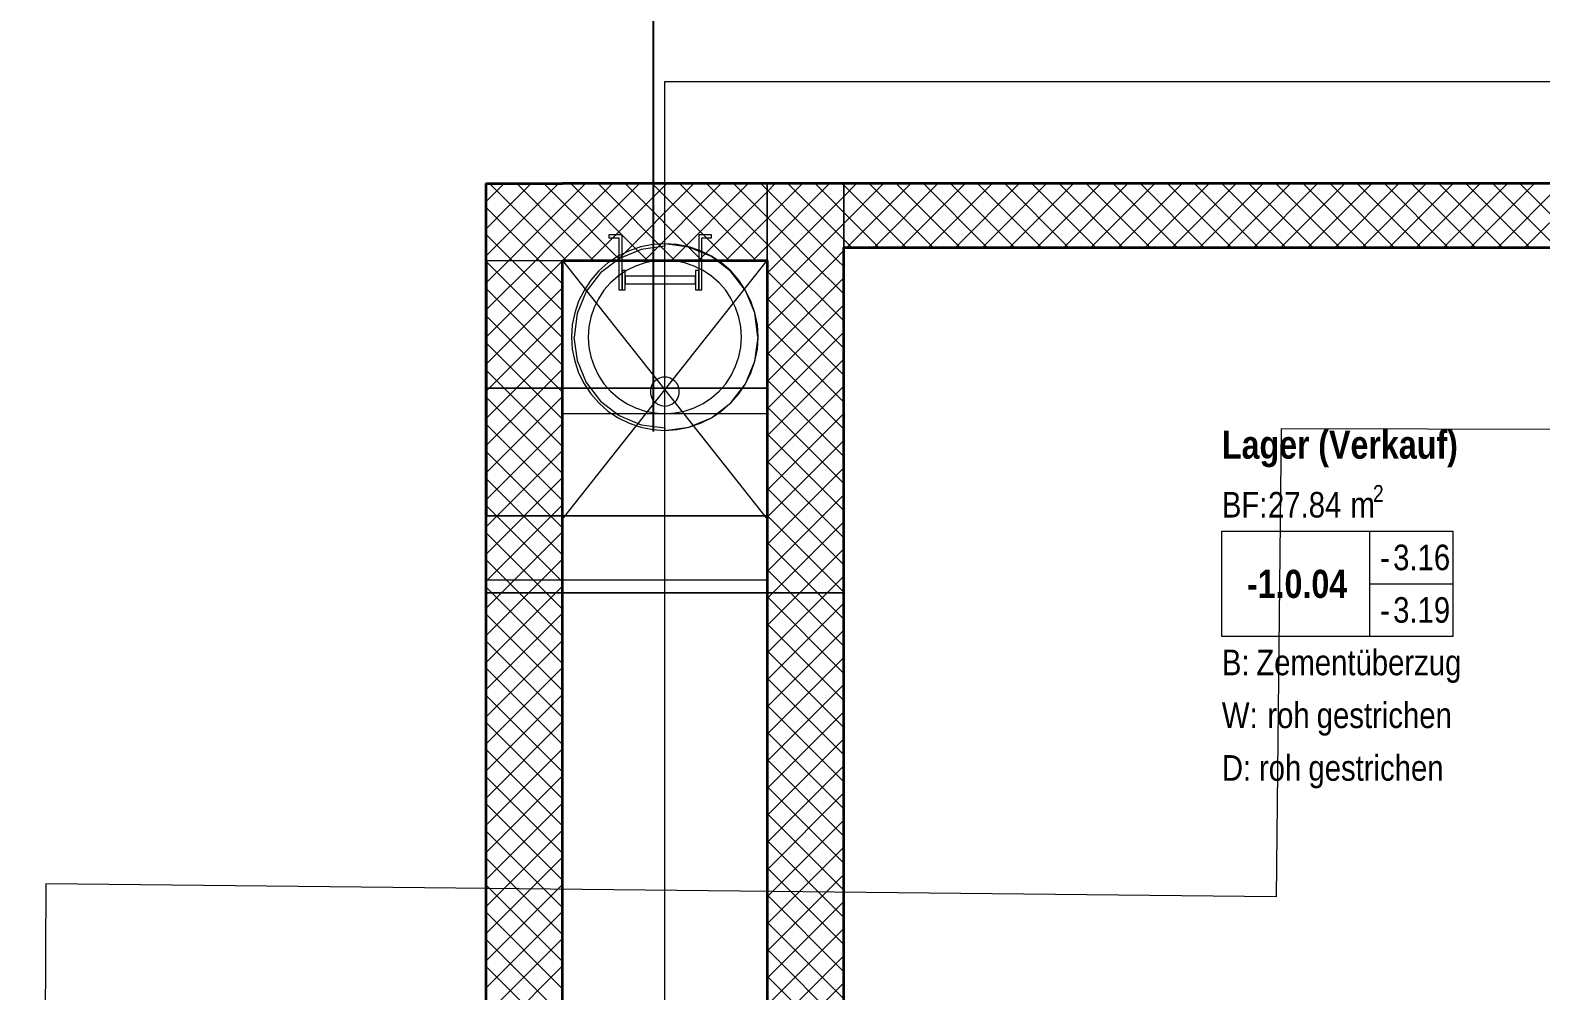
# Model space of a CAD drawing. Extents: x 885 to 2021, y 330 to 1122.
# Drawn here: x 1021.9 to 1140.1, y 774.5 to 849.6 of the extents above; entities that cross this region are included whole.
import ezdxf
from ezdxf.lldxf.tags import DXFTag

# ---------------------------------------------------------------- set-up
doc = ezdxf.new("R2010")
doc.units = 0
doc.layers.get('0').update_dxf_attribs({"lineweight": 18})
for name, color, linetype, lineweight in [('000 Kataster Abbruch', 7, 'Continuous', 25), ('010 Aussenwände Bauteilschraffuren Neu', 7, 'Continuous', 25), ('010 Aussenwände Neu', 7, 'Continuous', 25), ('030 Bodenaufbauten Neu', 7, 'Continuous', 25), ('035 Decken Neu', 7, 'Continuous', 25), ('080 Raum Innen Kontur Neu', 7, 'Continuous', 25), ('080 Raum Innen Text Neu', 7, 'Continuous', 25), ('080 Raum Innen Textrahmen Neu', 7, 'Continuous', 25), ('200 Schnittlinien', 7, 'Continuous', 25), ('255 Plangrafiken Neu', 7, 'Continuous', 25)]:
    doc.layers.add(name, color=color, linetype=linetype, lineweight=lineweight)
doc.styles.get("Standard").update_dxf_attribs({"font": 'arial.ttf'})
tags = doc.linetypes.add('Strich 1_1mm', pattern=[0.002, 0.001, -0.001]).pattern_tags.tags
tags[6:7] = [DXFTag(74, 4), DXFTag(75, 0), DXFTag(340, '0'), DXFTag(46, 1.0), DXFTag(50, 0.0), DXFTag(44, 0.0), DXFTag(45, 0.0)]
tags[4:5] = [DXFTag(74, 4), DXFTag(75, 0), DXFTag(340, '0'), DXFTag(46, 1.0), DXFTag(50, 0.0), DXFTag(44, 0.0), DXFTag(45, 0.0)]
tags = doc.linetypes.add('Strich 2_1mm', pattern=[0.003, 0.002, -0.001]).pattern_tags.tags
tags[6:7] = [DXFTag(74, 4), DXFTag(75, 0), DXFTag(340, '0'), DXFTag(46, 1.0), DXFTag(50, 0.0), DXFTag(44, 0.0), DXFTag(45, 0.0)]
tags[4:5] = [DXFTag(74, 4), DXFTag(75, 0), DXFTag(340, '0'), DXFTag(46, 1.0), DXFTag(50, 0.0), DXFTag(44, 0.0), DXFTag(45, 0.0)]
tags = doc.linetypes.add('Strich 3_1mm Kanten', pattern=[0.004, 0.003, -0.001]).pattern_tags.tags
tags[6:7] = [DXFTag(74, 4), DXFTag(75, 0), DXFTag(340, '0'), DXFTag(46, 1.0), DXFTag(50, 0.0), DXFTag(44, 0.0), DXFTag(45, 0.0)]
tags[4:5] = [DXFTag(74, 4), DXFTag(75, 0), DXFTag(340, '0'), DXFTag(46, 1.0), DXFTag(50, 0.0), DXFTag(44, 0.0), DXFTag(45, 0.0)]
tags = doc.linetypes.add('Strichpunkt 3_1_1mm Achsen', pattern=[0.005, 0.003, -0.001, 0, -0.001]).pattern_tags.tags
tags[10:11] = [DXFTag(74, 4), DXFTag(75, 0), DXFTag(340, '0'), DXFTag(46, 1.0), DXFTag(50, 0.0), DXFTag(44, 0.0), DXFTag(45, 0.0)]
tags[8:9] = [DXFTag(74, 4), DXFTag(75, 0), DXFTag(340, '0'), DXFTag(46, 1.0), DXFTag(50, 0.0), DXFTag(44, 0.0), DXFTag(45, 0.0)]
tags[6:7] = [DXFTag(74, 4), DXFTag(75, 0), DXFTag(340, '0'), DXFTag(46, 1.0), DXFTag(50, 0.0), DXFTag(44, 0.0), DXFTag(45, 0.0)]
tags[4:5] = [DXFTag(74, 4), DXFTag(75, 0), DXFTag(340, '0'), DXFTag(46, 1.0), DXFTag(50, 0.0), DXFTag(44, 0.0), DXFTag(45, 0.0)]
tags = doc.linetypes.add('Strichpunkt 6_2_2mm Schnitt', pattern=[0.5, 0.3, -0.1, 0, -0.1]).pattern_tags.tags
tags[10:11] = [DXFTag(74, 4), DXFTag(75, 0), DXFTag(340, '0'), DXFTag(46, 1.0), DXFTag(50, 0.0), DXFTag(44, 0.0), DXFTag(45, 0.0)]
tags[8:9] = [DXFTag(74, 4), DXFTag(75, 0), DXFTag(340, '0'), DXFTag(46, 1.0), DXFTag(50, 0.0), DXFTag(44, 0.0), DXFTag(45, 0.0)]
tags[6:7] = [DXFTag(74, 4), DXFTag(75, 0), DXFTag(340, '0'), DXFTag(46, 1.0), DXFTag(50, 0.0), DXFTag(44, 0.0), DXFTag(45, 0.0)]
tags[4:5] = [DXFTag(74, 4), DXFTag(75, 0), DXFTag(340, '0'), DXFTag(46, 1.0), DXFTag(50, 0.0), DXFTag(44, 0.0), DXFTag(45, 0.0)]
tags = doc.linetypes.add('Unsichtbare Linie', pattern='A,0,[1,5773_032 -1.UG1.shx,S=10,R=0,X=0,Y=0],-10,0', length=10).pattern_tags.tags
tags[14:15] = [DXFTag(74, 4), DXFTag(75, 0), DXFTag(340, '0'), DXFTag(46, 1.0), DXFTag(50, 0.0), DXFTag(44, 0.0), DXFTag(45, 0.0)]
tags[12:13] = [DXFTag(74, 4), DXFTag(75, 0), DXFTag(340, '0'), DXFTag(46, 1.0), DXFTag(50, 0.0), DXFTag(44, 0.0), DXFTag(45, 0.0)]

# ---------------------------------------------------------------- blocks, each defined once
blk = doc.blocks.new('Referenz-A0T8DHYUAL', base_point=(896.59, 372.19))
at = {"layer": '000 Kataster Abbruch', "color": 0, "linetype": 'Strich 2_1mm', "lineweight": 13, "ltscale": 0.002197}
for p, q in [((1119.8, 818.41), (1119.41, 781.81)), ((1191.28, 818.28), (1119.8, 818.41)), ((1023.16, 782.83), (1021.93, 566.61)), ((1119.41, 781.81), (1023.16, 782.83))]:
    blk.add_line(p, q, dxfattribs=at)
at = {"layer": '010 Aussenwände Bauteilschraffuren Neu', "color": 0, "linetype": 'Continuous', "lineweight": 0, "ltscale": 0.0169}
for p, q in [((1057.58, 836.17), (1058.29, 836.89)), ((1063.58, 831.89), (1057.87, 837.6)), ((1058.29, 836.89), (1059.01, 837.6)), ((1059.35, 835.83), (1061.13, 837.6)), ((1063.58, 834.02), (1059.99, 837.6)), ((1060.41, 834.77), (1063.25, 837.6)), ((1063.58, 836.14), (1062.11, 837.6)), ((1063.58, 835.81), (1065.37, 837.6)), ((1063.58, 833.69), (1067.49, 837.6)), ((1063.61, 831.6), (1069.61, 837.6)), ((1070.23, 831.6), (1064.23, 837.6)), ((1065.73, 831.6), (1071.73, 837.6)), ((1072.36, 831.6), (1066.36, 837.6)), ((1067.86, 831.6), (1073.86, 837.6)), ((1074.48, 831.6), (1068.48, 837.6)), ((1069.98, 831.6), (1075.98, 837.6)), ((1076.6, 831.6), (1070.6, 837.6)), ((1072.1, 831.6), (1078.1, 837.6)), ((1078.72, 831.6), (1072.72, 837.6)), ((1074.22, 831.6), (1079.58, 836.96)), ((1079.58, 832.86), (1074.84, 837.6)), ((1079.58, 834.99), (1076.96, 837.6)), ((1079.58, 837.11), (1079.08, 837.6)), ((1079.58, 836.96), (1080.22, 837.6)), ((1079.58, 834.84), (1082.34, 837.6)), ((1079.58, 832.72), (1084.46, 837.6)), ((1082.33, 834.36), (1079.58, 837.11)), ((1083.39, 835.42), (1081.2, 837.6)), ((1084.45, 836.48), (1083.33, 837.6)), ((1085.51, 837.54), (1085.45, 837.6)), ((1085.58, 837.47), (1085.51, 837.54)), ((1085.58, 836.6), (1086.58, 837.6)), ((1085.58, 834.48), (1088.7, 837.6)), ((1090.45, 832.6), (1085.58, 837.47)), ((1085.83, 832.6), (1090.83, 837.6)), ((1092.57, 832.6), (1087.57, 837.6)), ((1087.95, 832.6), (1092.95, 837.6)), ((1094.69, 832.6), (1089.69, 837.6)), ((1090.07, 832.6), (1095.07, 837.6)), ((1096.81, 832.6), (1091.81, 837.6)), ((1092.19, 832.6), (1097.19, 837.6)), ((1098.93, 832.6), (1093.93, 837.6)), ((1094.31, 832.6), (1099.31, 837.6)), ((1101.05, 832.6), (1096.05, 837.6)), ((1096.43, 832.6), (1101.43, 837.6)), ((1103.17, 832.6), (1098.17, 837.6)), ((1098.55, 832.6), (1103.55, 837.6)), ((1105.3, 832.6), (1100.3, 837.6)), ((1100.68, 832.6), (1105.68, 837.6)), ((1107.42, 832.6), (1102.42, 837.6)), ((1102.8, 832.6), (1107.8, 837.6)), ((1109.54, 832.6), (1104.54, 837.6)), ((1104.92, 832.6), (1109.92, 837.6)), ((1111.66, 832.6), (1106.66, 837.6)), ((1107.04, 832.6), (1112.04, 837.6)), ((1113.78, 832.6), (1108.78, 837.6)), ((1109.16, 832.6), (1114.16, 837.6)), ((1115.9, 832.6), (1110.9, 837.6)), ((1111.28, 832.6), (1116.28, 837.6)), ((1118.02, 832.6), (1113.02, 837.6)), ((1113.4, 832.6), (1118.4, 837.6)), ((1120.15, 832.6), (1115.15, 837.6)), ((1115.52, 832.6), (1120.52, 837.6)), ((1122.27, 832.6), (1117.27, 837.6)), ((1117.65, 832.6), (1122.65, 837.6)), ((1124.39, 832.6), (1119.39, 837.6)), ((1119.77, 832.6), (1124.77, 837.6)), ((1126.51, 832.6), (1121.51, 837.6)), ((1121.89, 832.6), (1126.89, 837.6)), ((1128.63, 832.6), (1123.63, 837.6)), ((1124.01, 832.6), (1129.01, 837.6)), ((1130.75, 832.6), (1125.75, 837.6)), ((1126.13, 832.6), (1131.13, 837.6)), ((1132.87, 832.6), (1127.87, 837.6)), ((1128.25, 832.6), (1133.25, 837.6)), ((1134.99, 832.6), (1129.99, 837.6)), ((1130.37, 832.6), (1135.37, 837.6)), ((1137.12, 832.6), (1132.12, 837.6)), ((1132.5, 832.6), (1137.5, 837.6)), ((1139.24, 832.6), (1134.24, 837.6)), ((1134.62, 832.6), (1139.62, 837.6)), ((1141.36, 832.6), (1136.36, 837.6)), ((1136.74, 832.6), (1141.74, 837.6)), ((1143.48, 832.6), (1138.48, 837.6)), ((1138.86, 832.6), (1143.86, 837.6)), ((1057.58, 834.05), (1059.35, 835.83)), ((1061.75, 831.6), (1057.58, 835.77)), ((1061.47, 833.71), (1063.58, 835.81)), ((1068.11, 831.6), (1063.58, 836.14)), ((1080.58, 831.6), (1085.58, 836.6)), ((1085.58, 835.35), (1084.45, 836.48)), ((1057.58, 831.93), (1060.41, 834.77)), ((1076.34, 831.6), (1079.58, 834.84)), ((1081.27, 833.29), (1079.58, 834.99)), ((1085.08, 831.6), (1082.33, 834.36)), ((1082.7, 831.6), (1085.58, 834.48)), ((1085.58, 833.23), (1083.39, 835.42)), ((1088.33, 832.6), (1085.58, 835.35)), ((1059.63, 831.6), (1057.58, 833.65)), ((1059.37, 831.6), (1061.47, 833.71)), ((1062.53, 832.65), (1063.58, 833.69)), ((1065.99, 831.6), (1063.58, 834.02)), ((1082.96, 831.6), (1081.27, 833.29)), ((1086.2, 832.6), (1085.58, 833.23)), ((1061.49, 831.6), (1062.53, 832.65)), ((1078.46, 831.6), (1079.58, 832.72)), ((1080.21, 832.23), (1079.58, 832.86)), ((1080.84, 831.6), (1080.21, 832.23)), ((1084.83, 831.6), (1085.58, 832.36)), ((1057.58, 829.81), (1059.37, 831.6)), ((1057.58, 827.69), (1061.49, 831.6)), ((1057.58, 825.57), (1063.58, 831.57)), ((1063.58, 825.53), (1057.58, 831.53)), ((1063.58, 827.65), (1059.63, 831.6)), ((1063.58, 829.77), (1061.75, 831.6)), ((1063.87, 831.6), (1063.58, 831.89)), ((1079.58, 830.6), (1080.58, 831.6)), ((1079.58, 828.48), (1082.7, 831.6)), ((1079.58, 826.36), (1084.83, 831.6)), ((1085.58, 826.86), (1080.84, 831.6)), ((1085.58, 828.99), (1082.96, 831.6)), ((1085.58, 831.11), (1085.08, 831.6)), ((1085.58, 824.74), (1079.58, 830.74)), ((1079.58, 824.23), (1085.58, 830.23)), ((1057.58, 823.45), (1063.58, 829.45)), ((1063.58, 823.41), (1057.58, 829.41)), ((1085.58, 822.62), (1079.58, 828.62)), ((1057.58, 821.33), (1063.58, 827.33)), ((1063.58, 821.29), (1057.58, 827.29)), ((1079.58, 822.11), (1085.58, 828.11)), ((1085.58, 820.5), (1079.58, 826.5)), ((1057.58, 819.2), (1063.58, 825.2)), ((1063.58, 819.17), (1057.58, 825.17)), ((1079.58, 819.99), (1085.58, 825.99)), ((1085.58, 818.38), (1079.58, 824.38)), ((1079.58, 817.87), (1085.58, 823.87)), ((1057.58, 817.08), (1063.58, 823.08)), ((1063.58, 817.04), (1057.58, 823.04)), ((1085.58, 816.26), (1079.58, 822.26)), ((1079.58, 815.75), (1085.58, 821.75)), ((1057.58, 814.96), (1063.58, 820.96)), ((1063.58, 814.92), (1057.58, 820.92)), ((1085.58, 814.14), (1079.58, 820.14)), ((1079.58, 813.63), (1085.58, 819.63)), ((1057.58, 812.84), (1063.58, 818.84)), ((1063.58, 812.8), (1057.58, 818.8)), ((1085.58, 812.02), (1079.58, 818.02)), ((1057.58, 810.72), (1063.58, 816.72)), ((1063.58, 810.68), (1057.58, 816.68)), ((1079.58, 811.51), (1085.58, 817.51)), ((1085.58, 809.89), (1079.58, 815.89)), ((1057.58, 808.6), (1063.58, 814.6)), ((1063.58, 808.56), (1057.58, 814.56)), ((1079.58, 809.38), (1085.58, 815.38)), ((1085.58, 807.77), (1079.58, 813.77)), ((1079.58, 807.26), (1085.58, 813.26)), ((1057.58, 806.48), (1063.58, 812.48)), ((1063.58, 806.44), (1057.58, 812.44)), ((1085.58, 805.65), (1079.58, 811.65)), ((1079.58, 805.14), (1085.58, 811.14)), ((1057.58, 804.36), (1063.58, 810.36)), ((1063.58, 804.32), (1057.58, 810.32)), ((1085.58, 803.53), (1079.58, 809.53)), ((1079.58, 803.02), (1085.58, 809.02)), ((1057.58, 802.23), (1063.58, 808.23)), ((1063.58, 802.2), (1057.58, 808.2)), ((1085.58, 801.41), (1079.58, 807.41)), ((1057.58, 800.11), (1063.58, 806.11)), ((1063.58, 800.07), (1057.58, 806.07)), ((1079.58, 800.9), (1085.58, 806.9)), ((1085.58, 799.29), (1079.58, 805.29)), ((1057.58, 797.99), (1063.58, 803.99)), ((1063.58, 797.95), (1057.58, 803.95)), ((1079.58, 798.78), (1085.58, 804.78)), ((1085.58, 797.17), (1079.58, 803.17)), ((1079.58, 796.66), (1085.58, 802.66)), ((1057.58, 795.87), (1063.58, 801.87)), ((1063.58, 795.83), (1057.58, 801.83)), ((1085.58, 795.04), (1079.58, 801.04)), ((1079.58, 794.54), (1085.58, 800.54)), ((1057.58, 793.75), (1063.58, 799.75)), ((1063.58, 793.71), (1057.58, 799.71)), ((1085.58, 792.92), (1079.58, 798.92)), ((1079.58, 792.41), (1085.58, 798.41)), ((1057.58, 791.63), (1063.58, 797.63)), ((1063.58, 791.59), (1057.58, 797.59)), ((1085.58, 790.8), (1079.58, 796.8)), ((1057.58, 789.51), (1063.58, 795.51)), ((1063.58, 789.47), (1057.58, 795.47)), ((1079.58, 790.29), (1085.58, 796.29)), ((1085.58, 788.68), (1079.58, 794.68)), ((1079.58, 788.17), (1085.58, 794.17)), ((1057.58, 787.38), (1063.58, 793.38)), ((1063.58, 787.35), (1057.58, 793.35)), ((1085.58, 786.56), (1079.58, 792.56)), ((1079.58, 786.05), (1085.58, 792.05)), ((1057.58, 785.26), (1063.58, 791.26)), ((1063.58, 785.23), (1057.58, 791.23)), ((1085.58, 784.44), (1079.58, 790.44)), ((1079.58, 783.93), (1085.58, 789.93)), ((1057.58, 783.14), (1063.58, 789.14)), ((1063.58, 783.1), (1057.58, 789.1)), ((1085.58, 782.32), (1079.58, 788.32)), ((1079.58, 781.81), (1085.58, 787.81)), ((1057.58, 781.02), (1063.58, 787.02)), ((1063.58, 780.98), (1057.58, 786.98)), ((1085.58, 780.2), (1079.58, 786.2)), ((1057.58, 778.9), (1063.58, 784.9)), ((1063.58, 778.86), (1057.58, 784.86)), ((1079.58, 779.69), (1085.58, 785.69)), ((1085.58, 778.07), (1079.58, 784.07)), ((1079.58, 777.56), (1085.58, 783.56)), ((1057.58, 776.78), (1063.58, 782.78)), ((1063.58, 776.74), (1057.58, 782.74)), ((1085.58, 775.95), (1079.58, 781.95)), ((1079.58, 775.44), (1085.58, 781.44)), ((1057.58, 774.66), (1063.58, 780.66)), ((1063.58, 774.62), (1057.58, 780.62)), ((1085.58, 773.83), (1079.58, 779.83)), ((1079.58, 773.32), (1085.58, 779.32)), ((1057.58, 772.54), (1063.58, 778.54)), ((1063.58, 772.5), (1057.58, 778.5)), ((1085.58, 771.71), (1079.58, 777.71)), ((1079.58, 771.2), (1085.58, 777.2)), ((1057.58, 770.41), (1063.58, 776.41)), ((1063.58, 770.38), (1057.58, 776.38)), ((1085.58, 769.59), (1079.58, 775.59)), ((1079.58, 769.08), (1085.58, 775.08))]:
    blk.add_line(p, q, dxfattribs=at)
at = {"layer": '010 Aussenwände Neu', "color": 0, "lineweight": 35}
for p, q in [((1057.58, 837.6), (1063.58, 837.6)), ((1057.58, 837.6), (1057.58, 749.6)), ((1079.58, 837.6), (1063.58, 837.6)), ((1085.58, 837.6), (1079.58, 837.6)), ((1527.88, 837.6), (1085.58, 837.6)), ((1085.58, 832.6), (1203.78, 832.6)), ((1085.58, 749.6), (1085.58, 832.6)), ((1063.58, 749.6), (1063.58, 831.6)), ((1063.58, 831.6), (1079.58, 831.6)), ((1079.58, 831.6), (1079.58, 749.6))]:
    blk.add_line(p, q, dxfattribs=at)
at = {"layer": '010 Aussenwände Neu', "color": 0, "linetype": 'Strichpunkt 3_1_1mm Achsen', "lineweight": 13, "ltscale": 0.0169}
for p, q in [((1057.58, 837.6), (1057.58, 805.6)), ((1057.58, 837.6), (1063.58, 837.6)), ((1079.58, 837.6), (1063.58, 837.6)), ((1079.58, 837.6), (1079.58, 811.6)), ((1079.58, 837.6), (1079.58, 831.6)), ((1085.58, 811.6), (1085.58, 837.6)), ((1063.58, 811.6), (1063.58, 831.6)), ((1063.58, 831.6), (1079.58, 831.6)), ((1057.58, 811.6), (1079.58, 811.6)), ((1057.58, 749.6), (1057.58, 811.6)), ((1079.58, 811.6), (1063.58, 811.6)), ((1079.58, 811.6), (1079.58, 749.6)), ((1079.58, 805.6), (1079.58, 811.6)), ((1085.58, 805.6), (1085.58, 811.6)), ((1057.58, 805.6), (1063.58, 805.6)), ((1063.58, 805.6), (1079.58, 805.6))]:
    blk.add_line(p, q, dxfattribs=at)
at = {"layer": '010 Aussenwände Neu', "color": 0, "linetype": 'Strich 2_1mm', "lineweight": 13, "ltscale": 0.002197}
for p, q in [((1079.58, 837.6), (1057.58, 837.6)), ((1057.58, 837.6), (1057.58, 806.6)), ((1079.58, 806.6), (1079.58, 837.6)), ((1057.58, 806.6), (1079.58, 806.6))]:
    blk.add_line(p, q, dxfattribs=at)
at = {"layer": '010 Aussenwände Neu', "color": 0, "linetype": 'Unsichtbare Linie', "lineweight": 13, "ltscale": 0.002197}
for p, q in [((1057.58, 837.6), (1057.58, 805.6)), ((1085.58, 837.6), (1057.58, 837.6)), ((1085.58, 805.6), (1085.58, 837.6)), ((1063.58, 819.6), (1063.58, 831.6)), ((1063.58, 831.6), (1079.58, 831.6)), ((1079.58, 831.6), (1079.58, 819.6)), ((1079.58, 819.6), (1063.58, 819.6)), ((1057.58, 805.6), (1085.58, 805.6))]:
    blk.add_line(p, q, dxfattribs=at)
at = {"layer": '010 Aussenwände Neu', "color": 0, "linetype": 'Continuous', "lineweight": 13, "ltscale": 0.0169}
for p, q in [((1067.21, 833.6), (1067.21, 833.35)), ((1068.23, 833.6), (1067.21, 833.6)), ((1067.21, 833.35), (1067.97, 833.35)), ((1067.97, 833.35), (1067.97, 829.28)), ((1068.23, 829.28), (1068.23, 833.6)), ((1074.23, 833.6), (1074.23, 829.28)), ((1075.24, 833.6), (1074.23, 833.6)), ((1074.48, 829.28), (1074.48, 833.35)), ((1074.48, 833.35), (1075.24, 833.35)), ((1075.24, 833.35), (1075.24, 833.6)), ((1068.48, 830.81), (1068.23, 830.81)), ((1068.23, 830.81), (1068.23, 829.28)), ((1068.48, 829.28), (1068.48, 830.81)), ((1074.23, 830.81), (1073.97, 830.81)), ((1073.97, 830.81), (1073.97, 829.28)), ((1074.23, 829.28), (1074.23, 830.81)), ((1068.48, 830.35), (1068.48, 829.75)), ((1073.97, 830.35), (1068.48, 830.35)), ((1068.48, 829.75), (1073.97, 829.75)), ((1073.97, 829.75), (1073.97, 830.35)), ((1067.97, 829.28), (1068.23, 829.28)), ((1068.23, 829.28), (1068.48, 829.28)), ((1073.97, 829.28), (1074.23, 829.28)), ((1074.23, 829.28), (1074.48, 829.28))]:
    blk.add_line(p, q, dxfattribs=at)
at = {"layer": '010 Aussenwände Neu', "color": 0, "linetype": 'Strichpunkt 3_1_1mm Achsen', "lineweight": 13, "ltscale": 0.002197}
for p, q in [((1068.78, 832.35), (1067.93, 831.93)), ((1069.69, 832.66), (1068.78, 832.35)), ((1070.63, 832.84), (1069.69, 832.66)), ((1071.58, 832.9), (1070.63, 832.84)), ((1072.53, 832.84), (1071.58, 832.9)), ((1073.47, 832.66), (1072.53, 832.84)), ((1074.37, 832.35), (1073.47, 832.66)), ((1075.23, 831.93), (1074.37, 832.35)), ((1067.13, 831.4), (1066.42, 830.77)), ((1067.93, 831.93), (1067.13, 831.4)), ((1068.58, 830.8), (1067.93, 830.36)), ((1069.28, 831.15), (1068.58, 830.8)), ((1070.03, 831.4), (1069.28, 831.15)), ((1070.8, 831.55), (1070.03, 831.4)), ((1071.58, 831.6), (1070.8, 831.55)), ((1072.36, 831.55), (1071.58, 831.6)), ((1073.13, 831.4), (1072.36, 831.55)), ((1073.87, 831.15), (1073.13, 831.4)), ((1074.58, 830.8), (1073.87, 831.15)), ((1075.23, 830.36), (1074.58, 830.8)), ((1076.02, 831.4), (1075.23, 831.93)), ((1076.74, 830.77), (1076.02, 831.4)), ((1065.79, 830.05), (1065.26, 829.25)), ((1066.42, 830.77), (1065.79, 830.05)), ((1067.34, 829.85), (1066.82, 829.26)), ((1067.93, 830.36), (1067.34, 829.85)), ((1075.82, 829.85), (1075.23, 830.36)), ((1076.34, 829.26), (1075.82, 829.85)), ((1077.37, 830.05), (1076.74, 830.77)), ((1077.9, 829.25), (1077.37, 830.05)), ((1065.26, 829.25), (1064.83, 828.4)), ((1066.38, 828.6), (1066.04, 827.9)), ((1066.82, 829.26), (1066.38, 828.6)), ((1076.77, 828.6), (1076.34, 829.26)), ((1077.12, 827.9), (1076.77, 828.6)), ((1078.32, 828.4), (1077.9, 829.25)), ((1064.53, 827.49), (1064.34, 826.56)), ((1064.83, 828.4), (1064.53, 827.49)), ((1066.04, 827.9), (1065.78, 827.16)), ((1077.37, 827.16), (1077.12, 827.9)), ((1078.63, 827.49), (1078.32, 828.4)), ((1078.82, 826.56), (1078.63, 827.49)), ((1064.34, 826.56), (1064.28, 825.6)), ((1065.63, 826.39), (1065.58, 825.6)), ((1065.78, 827.16), (1065.63, 826.39)), ((1077.53, 826.39), (1077.37, 827.16)), ((1077.58, 825.6), (1077.53, 826.39)), ((1078.88, 825.6), (1078.82, 826.56)), ((1064.28, 825.6), (1064.34, 824.65)), ((1065.58, 825.6), (1065.63, 824.82)), ((1077.53, 824.82), (1077.58, 825.6)), ((1078.82, 824.65), (1078.88, 825.6)), ((1064.34, 824.65), (1064.53, 823.71)), ((1064.53, 823.71), (1064.83, 822.81)), ((1065.63, 824.82), (1065.78, 824.05)), ((1065.78, 824.05), (1066.04, 823.31)), ((1077.12, 823.31), (1077.37, 824.05)), ((1077.37, 824.05), (1077.53, 824.82)), ((1078.32, 822.81), (1078.63, 823.71)), ((1078.63, 823.71), (1078.82, 824.65)), ((1064.83, 822.81), (1065.26, 821.95)), ((1066.04, 823.31), (1066.38, 822.6)), ((1066.38, 822.6), (1066.82, 821.95)), ((1076.34, 821.95), (1076.77, 822.6)), ((1076.77, 822.6), (1077.12, 823.31)), ((1077.9, 821.95), (1078.32, 822.81)), ((1065.26, 821.95), (1065.79, 821.16)), ((1066.82, 821.95), (1067.34, 821.36)), ((1067.34, 821.36), (1067.93, 820.84)), ((1075.23, 820.84), (1075.82, 821.36)), ((1075.82, 821.36), (1076.34, 821.95)), ((1077.37, 821.16), (1077.9, 821.95)), ((1065.79, 821.16), (1066.42, 820.44)), ((1066.42, 820.44), (1067.13, 819.81)), ((1067.93, 820.84), (1068.58, 820.41)), ((1068.58, 820.41), (1069.28, 820.06)), ((1073.87, 820.06), (1074.58, 820.41)), ((1074.58, 820.41), (1075.23, 820.84)), ((1076.02, 819.81), (1076.74, 820.44)), ((1076.74, 820.44), (1077.37, 821.16)), ((1067.13, 819.81), (1067.93, 819.28)), ((1067.93, 819.28), (1068.78, 818.86)), ((1069.28, 820.06), (1070.03, 819.81)), ((1070.03, 819.81), (1070.8, 819.66)), ((1070.8, 819.66), (1071.58, 819.6)), ((1071.58, 819.6), (1072.36, 819.66)), ((1072.36, 819.66), (1073.13, 819.81)), ((1073.13, 819.81), (1073.87, 820.06)), ((1074.37, 818.86), (1075.23, 819.28)), ((1075.23, 819.28), (1076.02, 819.81)), ((1068.78, 818.86), (1069.69, 818.55)), ((1069.69, 818.55), (1070.63, 818.37)), ((1070.63, 818.37), (1071.58, 818.3)), ((1071.58, 818.3), (1072.53, 818.37)), ((1072.53, 818.37), (1073.47, 818.55)), ((1073.47, 818.55), (1074.37, 818.86))]:
    blk.add_line(p, q, dxfattribs=at)
at = {"layer": '010 Aussenwände Neu', "color": 0, "linetype": 'Unsichtbare Linie', "lineweight": 13, "ltscale": 0.0169}
for p, q in [((1057.68, 821.6), (1057.68, 831.6)), ((1057.68, 831.6), (1079.58, 831.6)), ((1079.58, 831.6), (1079.58, 821.6)), ((1057.68, 821.6), (1079.58, 821.6)), ((1057.68, 811.6), (1057.68, 821.6)), ((1079.58, 821.6), (1057.68, 821.6)), ((1079.58, 821.6), (1079.58, 811.6)), ((1057.58, 749.6), (1057.58, 811.6)), ((1057.58, 811.6), (1079.58, 811.6)), ((1079.58, 811.6), (1057.68, 811.6)), ((1079.58, 811.6), (1079.58, 749.6))]:
    blk.add_line(p, q, dxfattribs=at)
at = {"layer": '030 Bodenaufbauten Neu', "color": 0, "linetype": 'Continuous', "lineweight": 13, "ltscale": 0.0169}
for p, q in [((1085.58, 832.6), (1203.78, 832.6)), ((1085.58, 749.6), (1085.58, 832.6))]:
    blk.add_line(p, q, dxfattribs=at)
at = {"layer": '035 Decken Neu', "color": 0, "linetype": 'Strich 2_1mm', "lineweight": 13, "ltscale": 0.002197}
for p, q in [((1071.58, 757.6), (1071.58, 845.6)), ((1071.58, 845.6), (1208.78, 845.6))]:
    blk.add_line(p, q, dxfattribs=at)
at = {"layer": '035 Decken Neu', "color": 0, "linetype": 'Unsichtbare Linie', "lineweight": 13, "ltscale": 0.002197}
for p, q in [((1071.58, 757.6), (1071.58, 845.6)), ((1071.58, 845.6), (1208.78, 845.6)), ((1071.58, 757.6), (1071.58, 845.6)), ((1071.58, 845.6), (1208.78, 845.6))]:
    blk.add_line(p, q, dxfattribs=at)
at = {"layer": '035 Decken Neu', "color": 0, "linetype": 'Strich 3_1mm Kanten', "lineweight": 13, "ltscale": 0.002197}
for p, q in [((1057.58, 805.6), (1057.58, 837.6)), ((1057.58, 837.6), (1085.58, 837.6)), ((1085.58, 837.6), (1085.58, 805.6)), ((1069.74, 832.46), (1068.03, 831.75)), ((1071.58, 832.7), (1069.74, 832.46)), ((1073.46, 832.63), (1071.58, 832.88)), ((1071.58, 832.88), (1071.58, 832.7)), ((1075.22, 831.91), (1073.46, 832.63)), ((1068.03, 831.75), (1066.56, 830.62)), ((1076.72, 830.75), (1075.22, 831.91)), ((1066.56, 830.62), (1065.43, 829.15)), ((1077.88, 829.24), (1076.72, 830.75)), ((1065.43, 829.15), (1064.72, 827.44)), ((1078.61, 827.49), (1077.88, 829.24)), ((1064.72, 827.44), (1064.48, 825.6)), ((1078.86, 825.6), (1078.61, 827.49)), ((1064.48, 825.6), (1064.47, 825.6)), ((1064.47, 825.6), (1064.71, 823.76)), ((1078.63, 823.71), (1078.88, 825.6)), ((1078.88, 825.6), (1078.86, 825.6)), ((1064.71, 823.76), (1065.42, 822.05)), ((1077.9, 821.95), (1078.63, 823.71)), ((1065.42, 822.05), (1066.55, 820.58)), ((1076.74, 820.44), (1077.9, 821.95)), ((1066.55, 820.58), (1068.02, 819.45)), ((1075.23, 819.28), (1076.74, 820.44)), ((1068.02, 819.45), (1069.74, 818.74)), ((1073.47, 818.55), (1075.23, 819.28)), ((1069.74, 818.74), (1071.58, 818.5)), ((1071.58, 818.3), (1073.47, 818.55)), ((1071.58, 818.5), (1071.58, 818.3)), ((1085.58, 805.6), (1057.58, 805.6))]:
    blk.add_line(p, q, dxfattribs=at)
at = {"layer": '035 Decken Neu', "color": 0, "linetype": 'Strichpunkt 3_1_1mm Achsen', "lineweight": 13, "ltscale": 0.002197}
for p, q in [((1527.88, 837.6), (1079.58, 837.6)), ((1079.58, 837.6), (1079.58, 749.6))]:
    blk.add_line(p, q, dxfattribs=at)
at = {"layer": '080 Raum Innen Kontur Neu', "color": 0, "linetype": 'Continuous', "lineweight": 13, "ltscale": 0.0169}
for p, q in [((1085.58, 832.6), (1085.58, 749.6)), ((1203.78, 832.6), (1085.58, 832.6))]:
    blk.add_line(p, q, dxfattribs=at)
at = {"layer": '080 Raum Innen Textrahmen Neu', "color": 0, "lineweight": 13}
for p, q in [((1115.16, 802.16), (1115.16, 810.4)), ((1115.16, 810.4), (1133.23, 810.4)), ((1126.72, 810.4), (1126.72, 802.16)), ((1133.23, 810.4), (1133.23, 802.16)), ((1126.72, 806.28), (1133.23, 806.28)), ((1133.23, 802.16), (1115.16, 802.16))]:
    blk.add_line(p, q, dxfattribs=at)
at = {"layer": '200 Schnittlinien', "color": 0, "linetype": 'Strichpunkt 6_2_2mm Schnitt', "lineweight": -2, "ltscale": 0.0625}
blk.add_line((1070.66, 858.2), (1070.66, 818.2), dxfattribs=at)
at = {"layer": '255 Plangrafiken Neu', "color": 0, "linetype": 'Strich 1_1mm', "lineweight": 13, "ltscale": 0.0169}
for p, q in [((1063.58, 831.6), (1079.58, 811.35)), ((1063.58, 811.35), (1079.58, 831.6))]:
    blk.add_line(p, q, dxfattribs=at)
at = {"layer": '255 Plangrafiken Neu', "color": 0, "linetype": 'Continuous', "lineweight": 13, "ltscale": 0.0169}
for p, q in [((1070.46, 821.48), (1070.45, 821.33)), ((1070.45, 821.33), (1070.46, 821.19)), ((1070.49, 821.63), (1070.46, 821.48)), ((1070.53, 821.77), (1070.49, 821.63)), ((1070.6, 821.9), (1070.53, 821.77)), ((1070.68, 822.02), (1070.6, 821.9)), ((1070.78, 822.13), (1070.68, 822.02)), ((1070.89, 822.23), (1070.78, 822.13)), ((1071.01, 822.31), (1070.89, 822.23)), ((1071.15, 822.38), (1071.01, 822.31)), ((1071.29, 822.43), (1071.15, 822.38)), ((1071.43, 822.46), (1071.29, 822.43)), ((1071.58, 822.47), (1071.43, 822.46)), ((1071.73, 822.46), (1071.58, 822.47)), ((1071.87, 822.43), (1071.73, 822.46)), ((1072.01, 822.38), (1071.87, 822.43)), ((1072.14, 822.31), (1072.01, 822.38)), ((1072.27, 822.23), (1072.14, 822.31)), ((1072.38, 822.13), (1072.27, 822.23)), ((1072.48, 822.02), (1072.38, 822.13)), ((1072.56, 821.9), (1072.48, 822.02)), ((1072.62, 821.77), (1072.56, 821.9)), ((1072.67, 821.63), (1072.62, 821.77)), ((1072.7, 821.48), (1072.67, 821.63)), ((1072.71, 821.33), (1072.7, 821.48)), ((1072.7, 821.19), (1072.71, 821.33)), ((1070.46, 821.19), (1070.49, 821.04)), ((1070.49, 821.04), (1070.53, 820.9)), ((1070.53, 820.9), (1070.6, 820.77)), ((1070.6, 820.77), (1070.68, 820.64)), ((1070.68, 820.64), (1070.78, 820.53)), ((1070.78, 820.53), (1070.89, 820.44)), ((1070.89, 820.44), (1071.01, 820.35)), ((1071.01, 820.35), (1071.15, 820.29)), ((1071.15, 820.29), (1071.29, 820.24)), ((1071.29, 820.24), (1071.43, 820.21)), ((1071.43, 820.21), (1071.58, 820.2)), ((1071.58, 820.2), (1071.73, 820.21)), ((1071.73, 820.21), (1071.87, 820.24)), ((1071.87, 820.24), (1072.01, 820.29)), ((1072.01, 820.29), (1072.14, 820.35)), ((1072.14, 820.35), (1072.27, 820.44)), ((1072.27, 820.44), (1072.38, 820.53)), ((1072.38, 820.53), (1072.48, 820.64)), ((1072.48, 820.64), (1072.56, 820.77)), ((1072.56, 820.77), (1072.62, 820.9)), ((1072.62, 820.9), (1072.67, 821.04)), ((1072.67, 821.04), (1072.7, 821.19))]:
    blk.add_line(p, q, dxfattribs=at)
at = {"layer": '080 Raum Innen Text Neu', "color": 0, "linetype": 'Continuous', "lineweight": 13, "ltscale": 0.002197, "attachment_point": 1}
for s, insert, char_height in [('{\\fArial Narrow|b1|i0;Lager}', (1115.16, 818.28), 2.2), ('{\\fArial Narrow|b1|i0;(Verkauf)}', (1122.7, 818.28), 2.2), ('{\\fArial Narrow;BF:}', (1115.16, 813.48), 2), ('{\\fArial Narrow;27.84}', (1118.77, 813.48), 2), ('{\\fArial Narrow;2}', (1126.98, 814.02), 1.32), ('{\\fArial Narrow;m}', (1125.22, 813.48), 2), ('{\\fArial Narrow;3.16}', (1128.56, 809.36), 2), ('{\\fArial Narrow|b1|i0;-1.0.04}', (1117.12, 807.39), 2.2), ('{\\fArial Narrow;-}', (1127.54, 809.34), 2), ('{\\fArial Narrow;3.19}', (1128.56, 805.25), 2), ('{\\fArial Narrow;-}', (1127.54, 805.22), 2), ('{\\fArial Narrow;Zementüberzug}', (1117.85, 801.14), 2), ('{\\fArial Narrow;B:}', (1115.16, 801.14), 2), ('{\\fArial Narrow;W:}', (1115.16, 797.01), 2), ('{\\fArial Narrow;roh}', (1118.72, 797.01), 2), ('{\\fArial Narrow;gestrichen}', (1122.58, 797.01), 2), ('{\\fArial Narrow;roh}', (1118.06, 792.89), 2), ('{\\fArial Narrow;gestrichen}', (1121.93, 792.89), 2), ('{\\fArial Narrow;D:}', (1115.16, 792.89), 2)]:
    blk.add_mtext(s, dxfattribs=dict(at, insert=insert, char_height=char_height))

msp = doc.modelspace()

# ---------------------------------------------------------------- block references
at = {"color": 8, "lineweight": 25, "ltscale": 0.25, "true_color": 0x808080}
msp.add_blockref('Referenz-A0T8DHYUAL', (896.59, 372.19), dxfattribs=at)

doc.saveas('drawing.dxf')
